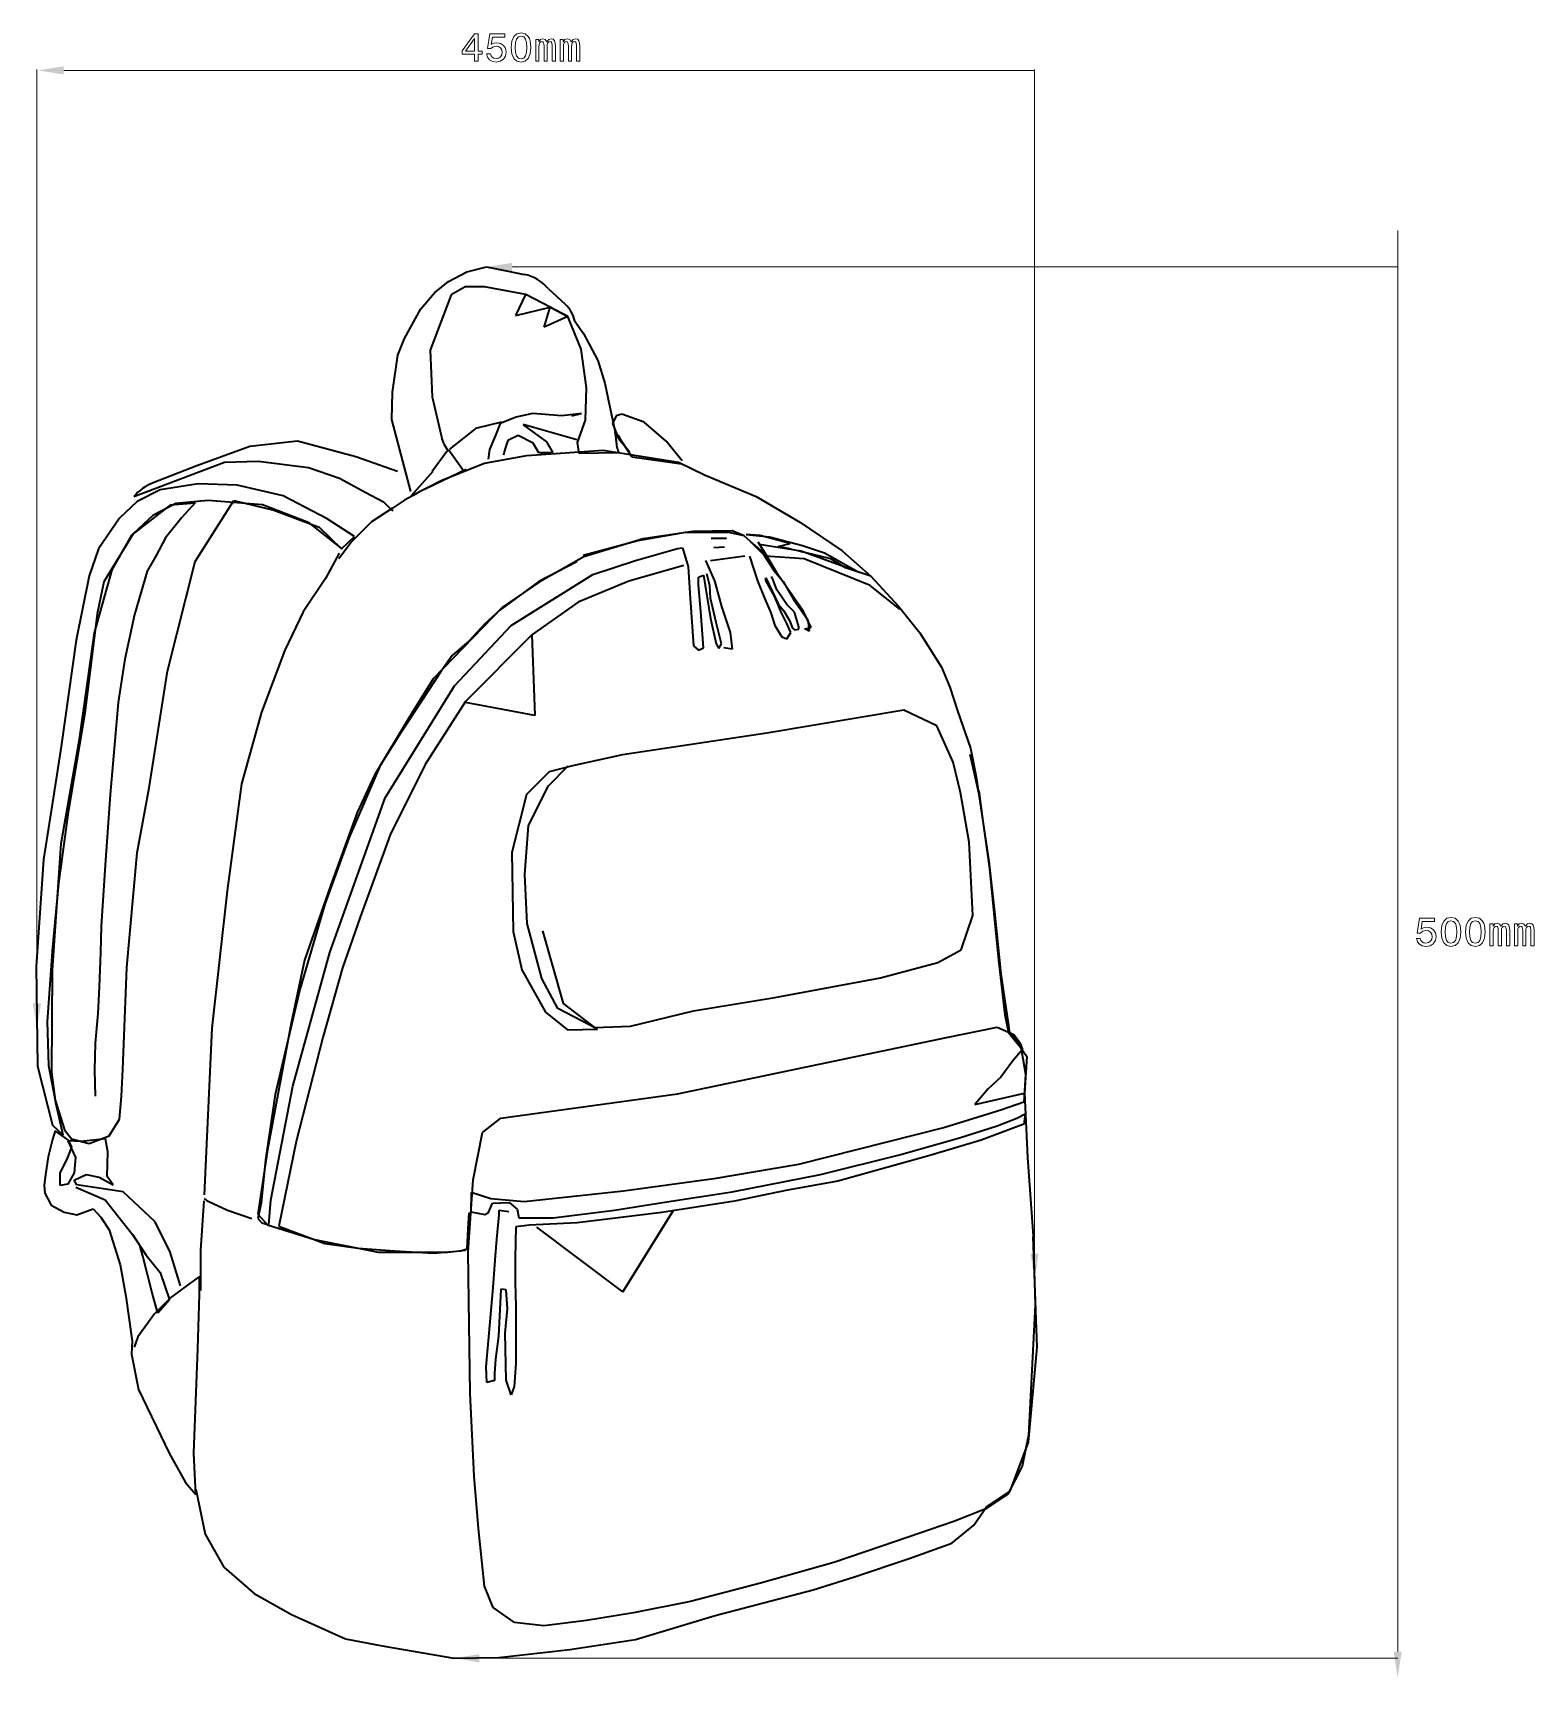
# Model space of a CAD drawing. Header units: millimetres. Extents: x 100 to 287, y 50 to 255.
import ezdxf

# ---------------------------------------------------------------- set-up
doc = ezdxf.new("R2010")
doc.units = ezdxf.units.MM

msp = doc.modelspace()

# ---------------------------------------------------------------- linework, layer by layer
at = {"color": 7, "lineweight": 13}
for p, q in [((100.776253, 133.829575), (100.776253, 250)), ((104.099937, 249.89978), (224.837234, 249.89978)), ((224.844269, 102.702286), (224.844269, 250)), ((270, 53.175022), (270, 230)), ((159.869308, 225.447006), (270, 225.447006)), ((155.787704, 52.348656), (270, 52.348656))]:
    msp.add_line(p, q, dxfattribs=at)
at = {"color": 7, "lineweight": 35}
for p, q in [((154.220596, 224.845291), (156.69429, 225.447006)), ((156.69429, 225.447006), (159.36853, 224.912155)), ((150.209229, 222.2379), (151.947495, 223.641876)), ((151.947495, 223.641876), (154.220596, 224.845291)), ((159.36853, 224.912155), (161.374222, 224.511017)), ((148.537827, 220.232224), (150.209229, 222.2379)), ((152.281769, 221.970474), (149.674377, 215.08429)), ((154.020035, 222.973328), (152.281769, 221.970474)), ((156.426865, 222.973328), (154.020035, 222.973328)), ((161.574783, 222.037338), (156.426865, 222.973328)), ((160.351318, 219.396515), (161.574783, 222.037338)), ((164.583313, 220.432785), (161.574783, 222.037338)), ((164.382751, 222.705902), (166.455292, 220.833923)), ((146.465286, 216.55513), (148.537827, 220.232224)), ((160.351318, 219.396515), (164.583313, 220.432785)), ((163.869797, 217.97142), (164.583313, 220.432785)), ((166.789566, 219.296234), (163.869797, 217.97142)), ((166.789566, 219.296234), (164.583313, 220.432785)), ((164.583313, 220.432785), (166.789566, 219.296234)), ((168.460983, 215.218002), (166.789566, 219.296234)), ((167.658707, 218.694519), (168.728409, 217.15683)), ((168.728409, 217.15683), (170.533524, 213.814026)), ((145.66301, 214.482574), (146.465286, 216.55513)), ((149.674377, 215.08429), (149.941803, 209.267792)), ((169.129547, 210.404358), (168.460983, 215.218002)), ((144.994446, 209.869507), (145.66301, 214.482574)), ((170.533524, 213.814026), (171.402649, 211.006058)), ((171.402649, 211.006058), (171.870636, 208.799805)), ((144.927582, 206.459839), (144.994446, 209.869507)), ((149.941803, 209.267792), (151.078354, 204.320435)), ((168.995819, 206.392975), (169.129547, 210.404358)), ((171.870636, 208.799805), (172.338638, 206.459839)), ((160.375473, 206.7612), (158.363464, 205.973892)), ((162.387466, 207.198593), (160.375473, 206.7612)), ((166.061569, 206.936157), (162.387466, 207.198593)), ((168.510971, 207.198593), (166.061569, 206.936157)), ((167.28627, 206.936157), (168.510971, 207.198593)), ((172.797424, 206.936157), (172.360031, 205.973892)), ((173.497253, 207.111115), (172.797424, 206.936157)), ((176.29657, 206.148849), (173.497253, 207.111115)), ((147.267563, 197.501099), (144.927582, 206.459839)), ((155.449036, 205.415359), (152.065903, 202.774872)), ((155.531555, 205.415359), (158.58461, 206.15799)), ((158.363464, 205.973892), (157.751114, 204.399277)), ((167.908829, 203.930084), (161.225098, 205.827942)), ((161.250259, 205.798935), (164.137039, 203.699448)), ((167.992981, 203.585022), (168.995819, 206.392975)), ((172.360031, 205.973892), (173.147339, 203.961884)), ((173.584732, 203.611969), (173.05986, 204.574234)), ((179.008408, 203.786926), (176.29657, 206.148849)), ((127.270988, 203.104187), (120.660805, 200.706375)), ((133.168304, 203.752243), (127.270988, 203.104187)), ((140.426559, 201.808075), (133.168304, 203.752243)), ((149.920517, 200.051865), (151.73584, 202.527328)), ((151.964615, 202.720688), (153.831177, 200.107483)), ((157.051285, 202.737183), (156.876328, 201.512482)), ((157.751114, 204.399277), (157.051285, 202.737183)), ((158.9758, 202.737183), (158.800858, 202.037354)), ((159.325729, 203.874405), (158.9758, 202.737183)), ((160.637909, 204.486755), (159.325729, 203.874405)), ((162.474945, 203.52449), (160.637909, 204.486755)), ((161.708496, 201.980469), (171.202087, 202.649033)), ((163.174774, 202.299789), (162.474945, 203.52449)), ((164.137039, 203.699448), (164.924347, 202.299789)), ((168.193558, 202.247894), (167.992981, 203.585022)), ((171.202087, 202.649033), (180.561951, 201.178192)), ((173.147339, 203.961884), (174.459518, 202.474747)), ((174.809433, 201.774918), (173.584732, 203.611969)), ((181.020416, 201.337524), (179.008408, 203.786926)), ((112.819305, 196.882843), (124.095505, 201.160019)), ((120.660805, 200.706375), (115.217125, 198.567795)), ((124.095505, 201.160019), (128.307877, 201.289627)), ((128.307877, 201.289627), (134.529236, 200.511963)), ((134.529236, 200.511963), (138.417572, 199.151047)), ((145.611008, 199.993515), (140.426559, 201.808075)), ((151.145218, 198.90509), (156.426865, 201.044479)), ((156.426865, 201.044479), (161.708496, 201.980469)), ((164.924347, 202.299789), (163.174774, 202.299789)), ((173.140915, 202.314758), (168.193558, 202.247894)), ((180.932938, 200.900131), (174.809433, 201.774918)), ((180.561951, 201.178192), (183.807129, 199.564911)), ((120.843552, 198.448715), (116.107368, 197.713791)), ((125.6614, 198.2854), (120.843552, 198.448715)), ((138.417572, 199.151047), (141.657867, 197.401291)), ((150, 200), (147.334412, 196.966248)), ((147.334412, 196.966248), (151.145218, 198.90509)), ((154.148529, 200.247681), (149.143723, 197.845383)), ((183.807129, 199.564911), (190.238281, 196.894333)), ((116.107368, 197.713791), (113.249329, 196.243942)), ((122.068436, 196.407257), (118.067169, 195.998962)), ((120.435265, 188.813034), (125.253105, 196.407257)), ((128.846069, 195.835648), (122.068436, 196.407257)), ((125.253105, 196.407257), (130.234268, 195.182388)), ((131.377487, 196.978867), (125.6614, 198.2854)), ((136.848587, 194.120819), (131.377487, 196.978867)), ((141.657867, 197.401291), (143.861252, 196.234787)), ((190.238281, 196.894333), (195.633926, 193.678757)), ((113.249329, 196.243942), (111.044556, 194.202484)), ((112.596062, 192.079376), (117.413902, 195.835648)), ((115.209129, 194.529114), (112.759377, 192.242676)), ((118.067169, 195.998962), (115.209129, 194.529114)), ((117.413902, 195.835648), (120.435265, 196.080627)), ((120.435265, 196.080627), (118.802094, 194.284149)), ((134.643814, 193.630875), (128.846069, 195.835648)), ((130.234268, 195.182388), (135.868698, 193.059265)), ((144.989731, 195.443069), (142.387238, 193.74144)), ((143.861252, 196.234787), (144.833344, 195.262695)), ((144.833344, 195.262695), (145.09256, 195.133087)), ((111.044556, 194.202484), (108.431488, 190.364548)), ((118.802094, 194.284149), (116.760635, 191.752747)), ((138.72673, 190.364532), (134.643814, 193.630875)), ((135.868698, 193.059265), (138.645081, 190.364548)), ((140.278244, 191.916046), (136.848587, 194.120819)), ((142.387238, 193.74144), (139.934891, 191.289093)), ((181.376953, 192.391724), (175.519562, 191.362717)), ((182.326797, 192.550018), (176.152786, 191.600174)), ((186.838562, 192.391724), (181.376953, 192.391724)), ((187.234344, 192.629181), (182.326797, 192.550018)), ((188.738266, 191.995941), (186.838562, 192.391724)), ((188.738266, 191.995941), (187.234344, 192.629181)), ((195.633926, 193.678757), (200.920563, 190.136169)), ((108.431488, 190.364548), (107.288269, 187.016556)), ((112.759377, 192.242676), (109.084747, 186.281631)), ((110.146309, 187.75148), (112.596062, 192.079376)), ((116.760635, 191.752747), (115.617416, 189.547958)), ((139.934891, 191.289093), (138.333344, 189.137024)), ((138.645081, 190.364548), (140.278244, 191.916046)), ((175.519562, 191.362717), (168.712326, 189.542175)), ((176.152786, 191.600174), (168.791473, 189.383865)), ((175.202942, 188.908951), (180.427109, 190.412872)), ((180.427109, 190.412872), (181.060333, 190.49202)), ((181.060333, 190.49202), (181.77272, 188.117401)), ((186.547623, 191.668472), (184.604858, 191.668472)), ((186.274429, 190.575668), (184.938782, 190.514954)), ((189.5298, 191.283569), (188.738266, 191.995941)), ((189.5298, 191.283569), (188.738266, 191.995941)), ((190.659607, 192.021469), (188.957977, 192.171616)), ((188.957977, 192.171616), (191.860764, 191.871323)), ((190.717102, 190.096252), (189.5298, 191.283569)), ((191.350342, 189.700485), (189.5298, 191.283569)), ((191.112885, 190.175415), (190.479645, 191.204407)), ((190.479645, 191.204407), (191.350342, 189.700485)), ((195.81456, 190.069595), (190.609558, 190.92041)), ((194.463257, 191.020508), (190.659607, 192.021469)), ((191.860764, 191.871323), (195.964706, 190.770264)), ((192.961823, 190.670166), (194.463257, 191.020508)), ((195.964706, 190.770264), (198.717346, 189.8694)), ((115.617416, 189.547958), (114.474205, 187.588165)), ((117.005615, 175.176102), (120.435265, 188.813034)), ((138.352341, 189.840073), (136.667389, 186.664597)), ((167.920792, 188.750641), (163.171555, 186.296875)), ((168.791473, 189.383865), (163.250702, 186.217712)), ((169.899628, 187.167557), (175.202942, 188.908951)), ((181.232712, 188.317978), (174.367386, 186.349609)), ((183.909882, 188.908951), (185.018036, 186.376022)), ((188.793945, 189.482864), (184.544159, 188.875748)), ((189.37149, 189.463028), (190.400497, 186.376022)), ((191.350342, 189.463028), (190.717102, 190.096252)), ((191.666962, 189.304718), (191.112885, 190.175415)), ((191.192032, 189.621338), (192.458496, 187.642487)), ((196.178726, 189.146408), (191.350342, 189.463028)), ((192.933411, 187.167557), (191.666962, 189.304718)), ((202.97142, 187.467102), (195.81456, 190.069595)), ((204.410736, 185.821945), (196.178726, 189.146408)), ((199.518112, 189.118683), (196.264984, 189.919449)), ((198.717346, 189.8694), (202.97142, 187.467102)), ((201.319839, 188.017624), (199.518112, 189.118683)), ((200.920563, 190.136169), (204.46315, 186.975082)), ((107.288269, 187.016556), (105.655106, 179.014038)), ((107.941536, 179.912277), (110.146309, 187.75148)), ((109.084747, 186.281631), (108.268173, 182.280365)), ((114.474205, 187.588165), (112.922699, 182.198715)), ((136.667389, 186.664597), (133.880737, 182.517029)), ((163.171555, 186.296875), (158.34317, 182.73494)), ((163.250702, 186.217712), (158.659775, 183.130707)), ((159.767929, 180.835251), (169.899628, 187.167557)), ((174.367386, 186.349609), (168.078171, 183.757111)), ((181.77272, 188.117401), (182.010178, 184.238861)), ((183.039185, 186.850952), (183.672409, 187.088409)), ((183.039185, 185.901093), (183.039185, 186.850952)), ((183.672409, 187.088409), (184.543106, 181.705948)), ((184.463959, 185.821945), (184.068176, 187.246719)), ((185.018036, 186.376022), (185.888718, 183.209869)), ((190.400497, 186.376022), (191.271194, 184.238861)), ((191.429504, 186.45517), (191.429504, 186.77179)), ((191.429504, 186.77179), (193.012573, 183.447327)), ((192.537659, 184.397171), (191.429504, 186.45517)), ((192.300186, 186.61348), (192.141876, 186.930099)), ((192.775116, 185.267868), (192.300186, 186.61348)), ((192.458496, 187.642487), (193.56665, 186.296875)), ((196.099579, 182.57663), (192.933411, 187.167557)), ((193.56665, 186.296875), (194.833115, 184.159714)), ((204.46315, 186.975082), (201.319839, 188.017624)), ((204.46315, 186.975082), (207.914032, 183.223495)), ((182.010178, 184.238861), (182.405945, 178.302322)), ((183.355804, 182.57663), (183.039185, 185.901093)), ((184.543106, 184.238861), (184.463959, 185.821945)), ((185.255493, 181.231018), (184.543106, 184.238861)), ((191.271194, 184.238861), (192.062729, 182.41832)), ((193.329193, 182.497482), (192.537659, 184.397171)), ((194.04158, 183.447327), (192.775116, 185.267868)), ((194.833115, 184.159714), (196.653656, 181.547638)), ((208.069794, 182.865326), (204.427109, 185.779465)), ((108.268173, 182.280365), (106.71666, 169.949966)), ((112.922699, 182.198715), (111.697815, 176.64595)), ((133.880737, 182.517029), (131.612534, 177.786209)), ((158.659775, 183.130707), (150.031998, 174.186325)), ((158.34317, 182.73494), (156.522629, 181.072708)), ((168.078171, 183.757111), (162.317062, 179.676315)), ((183.672409, 178.064865), (183.355804, 182.57663)), ((185.888718, 183.209869), (186.996872, 179.964554)), ((192.062729, 182.41832), (192.537659, 180.835251)), ((193.012573, 183.447327), (193.645813, 182.655792)), ((194.04158, 181.072708), (193.329193, 182.497482)), ((193.645813, 182.655792), (194.358185, 181.468475)), ((194.991425, 182.497482), (194.04158, 183.447327)), ((195.545502, 180.676941), (194.991425, 182.497482)), ((197.049423, 180.597778), (196.099579, 182.57663)), ((207.914032, 183.223495), (210.560745, 179.931244)), ((152.723236, 173.315628), (159.767929, 180.835251)), ((156.522629, 181.072708), (154.543777, 178.935547)), ((184.543106, 181.705948), (185.255493, 178.53978)), ((185.888718, 178.53978), (185.255493, 181.231018)), ((192.537659, 180.835251), (193.40834, 179.410477)), ((194.516495, 179.964554), (194.04158, 181.072708)), ((194.358185, 181.468475), (194.753967, 180.518631)), ((194.753967, 180.518631), (194.991425, 180.281174)), ((194.991425, 180.281174), (195.545502, 180.360321)), ((195.545502, 180.360321), (195.545502, 180.676941)), ((196.257889, 180.439484), (197.049423, 180.597778)), ((196.811966, 180.122864), (196.257889, 180.439484)), ((196.653656, 181.547638), (196.811966, 180.122864)), ((105.655106, 179.014038), (103.776962, 165.785385)), ((106.063393, 166.68364), (107.941536, 179.912277)), ((154.543777, 178.935547), (152.406616, 177.115021)), ((162.317062, 179.676315), (154.059464, 171.370728)), ((162.317062, 179.676315), (162.6754, 169.654297)), ((182.405945, 178.302322), (183.039185, 177.748245)), ((183.039185, 177.748245), (183.672409, 178.064865)), ((185.255493, 178.53978), (185.572113, 177.985703)), ((185.572113, 177.985703), (185.888718, 178.53978)), ((187.234344, 177.906555), (186.205338, 178.064865)), ((186.996872, 179.964554), (187.234344, 177.906555)), ((193.40834, 179.410477), (194.04158, 179.173019)), ((194.04158, 179.173019), (194.516495, 179.964554)), ((210.560745, 179.931244), (213.272018, 175.638428)), ((111.697815, 176.64595), (110.881241, 171.2565)), ((131.612534, 177.786209), (128.696274, 170.074326)), ((152.406616, 177.115021), (151.061005, 175.136169)), ((114.719177, 160.640915), (117.005615, 175.176102)), ((151.061005, 175.136169), (145.995148, 167.458237)), ((150.031998, 174.186325), (147.182465, 169.595398)), ((213.272018, 175.638428), (214.304871, 173.185379)), ((144.095459, 159.384552), (152.723236, 173.315628)), ((214.304871, 173.185379), (215.240906, 170.215927)), ((106.71666, 169.949966), (104.675201, 157.619553)), ((110.881241, 171.2565), (109.901337, 159.824341)), ((128.696274, 170.074326), (126.233658, 161.131149)), ((154.059464, 171.370728), (149.066498, 163.545227)), ((162.6754, 169.654297), (154.075073, 171.241684)), ((208.602951, 170.289261), (191.549789, 167.462265)), ((212.70665, 168.374207), (208.602951, 170.289261)), ((215.240906, 170.215927), (216.854752, 165.568039)), ((147.182465, 169.595398), (142.749847, 162.234085)), ((214.712906, 163.814529), (212.70665, 168.374207)), ((103.776962, 165.785385), (102.797058, 159.334381)), ((103.776962, 153.699966), (106.063393, 166.68364)), ((145.995148, 167.458237), (143.462234, 163.421387)), ((191.549789, 167.462265), (173.584686, 164.726456)), ((173.584686, 164.726456), (167.38353, 163.358566)), ((215.624847, 160.075592), (214.712906, 163.814529)), ((216.781876, 164.83667), (218.037964, 159.295105)), ((216.854752, 165.568039), (217.56485, 162.017593)), ((143.462234, 163.421387), (139.583679, 154.397858)), ((142.749847, 162.234085), (140.612686, 157.564011)), ((149.066498, 163.545227), (144.697662, 154.807541)), ((164.465347, 162.629013), (161.638351, 159.802017)), ((164.374146, 160.896332), (166.836365, 163.358566)), ((167.38353, 163.358566), (164.465347, 162.629013)), ((217.56485, 162.017593), (219.146423, 151.527603)), ((109.901337, 159.824341), (109.24807, 151.005234)), ((113.249329, 152.556747), (114.719177, 160.640915)), ((126.233658, 161.131149), (124.419098, 147.845978)), ((161.638351, 159.802017), (159.814484, 152.597733)), ((161.911926, 155.971893), (164.374146, 160.896332)), ((216.719162, 153.874451), (215.624847, 160.075592)), ((217.890198, 160.255615), (218.40741, 156.48735)), ((102.797058, 159.334381), (101.572189, 151.740158)), ((104.675201, 157.619553), (103.450325, 148.718811)), ((137.209076, 140.150162), (144.095459, 159.384552)), ((140.612686, 157.564011), (137.288223, 148.461319)), ((161.455963, 149.861938), (161.911926, 155.971893)), ((218.40741, 156.48735), (219.220169, 150.576355)), ((102.715401, 137.939911), (103.776962, 153.699966)), ((139.583679, 154.397858), (136.575836, 146.165848)), ((144.697662, 154.807541), (140.952942, 144.533569)), ((217.17514, 144.755096), (216.719162, 153.874451)), ((101.572189, 151.740158), (100.673943, 138.429855)), ((111.942795, 138.266541), (113.249329, 152.556747)), ((159.814484, 152.597733), (159.996857, 142.748856)), ((219.146423, 151.527603), (219.856506, 145.201324)), ((109.24807, 151.005234), (108.758118, 143.411011)), ((161.729538, 143.751984), (161.455963, 149.861938)), ((219.220169, 150.576355), (219.959045, 143.335373)), ((103.450325, 148.718811), (102.715401, 140.797943)), ((124.419098, 147.845978), (122.539734, 130.737259)), ((137.288223, 148.461319), (134.042908, 139.200317)), ((136.575836, 146.165848), (133.488831, 135.559235)), ((108.758118, 143.411011), (108.67646, 140.144684)), ((140.952942, 144.533569), (138.777969, 138.250092)), ((163.553406, 136.912476), (161.729538, 143.751984)), ((215.716034, 140.469009), (217.17514, 144.755096)), ((219.856506, 145.201324), (220.663437, 137.487152)), ((219.959045, 143.335373), (220.402374, 138.828232)), ((159.996857, 142.748856), (161.091187, 138.00679)), ((163.644608, 142.840042), (166.198013, 133.81189)), ((102.715401, 140.797943), (102.062134, 131.570557)), ((108.67646, 140.144684), (108.513145, 135.898438)), ((134.042908, 139.200317), (132.380676, 131.364075)), ((132.618134, 123.52784), (137.209076, 140.150162)), ((212.797852, 138.918732), (215.716034, 140.469009)), ((100.673943, 138.429855), (100.837265, 126.017792)), ((102.633743, 125.282867), (102.715401, 137.939911)), ((111.452843, 125.609497), (111.942795, 138.266541)), ((138.777969, 138.250092), (136.325623, 129.591797)), ((161.091187, 138.00679), (164.009369, 132.717575)), ((205.684769, 137.003662), (212.797852, 138.918732)), ((220.402374, 138.828232), (221.141251, 132.400009)), ((220.663437, 137.487152), (221.599472, 131.064056)), ((108.513145, 135.898438), (108.349823, 132.550446)), ((133.488831, 135.559235), (130.401825, 122.49884)), ((165.559662, 133.173538), (163.553406, 136.912476)), ((192.552917, 134.541443), (205.684769, 137.003662)), ((170.4841, 130.620132), (165.559662, 133.173538)), ((166.198013, 133.81189), (170.119339, 130.802505)), ((182.43045, 132.899963), (192.552917, 134.541443)), ((102.062134, 131.570557), (102.225449, 126.099449)), ((108.349823, 132.550446), (108.023193, 128.875824)), ((132.380676, 131.364075), (129.451996, 115.612457)), ((164.009369, 132.717575), (166.745178, 130.528931)), ((170.119339, 130.802505), (174.587814, 130.984894)), ((174.587814, 130.984894), (182.43045, 132.899963)), ((221.141251, 132.400009), (221.584564, 130.18338)), ((221.599472, 131.064056), (221.696304, 130.321686)), ((122.539734, 130.737259), (121.56765, 109.999435)), ((136.325623, 129.591797), (133.022461, 116.629364)), ((166.745178, 130.528931), (170.4841, 130.620132)), ((180.429214, 122.572968), (213.900269, 129.59227)), ((213.900269, 129.59227), (220.18071, 130.848358)), ((220.18071, 130.848358), (222.249557, 129.961716)), ((221.584564, 130.18338), (223.062317, 128.41008)), ((221.696304, 130.321686), (223.085129, 128.72644)), ((222.249557, 129.961716), (223.062317, 128.927292)), ((223.062317, 128.927292), (223.72731, 125.011246)), ((108.023193, 128.875824), (107.941536, 125.527832)), ((223.346542, 128.072891), (222.126602, 126.678673)), ((223.062317, 128.41008), (223.875092, 127.227875)), ((223.085129, 128.72644), (223.346542, 128.072891)), ((223.875092, 127.227875), (223.579529, 122.646851)), ((100.837265, 126.017792), (102.715401, 118.668541)), ((102.225449, 126.099449), (103.042038, 121.771561)), ((103.123695, 121.444923), (102.633743, 125.282867)), ((107.941536, 125.527832), (108.023193, 122.261497)), ((111.289528, 122.261505), (111.452843, 125.609497)), ((222.126602, 126.678673), (220.645248, 124.63092)), ((223.72731, 125.011246), (223.505646, 121.538536)), ((129.847763, 109.359299), (132.618134, 123.52784)), ((219.076752, 123.19313), (217.421112, 121.232506)), ((220.645248, 124.63092), (219.076752, 123.19313)), ((103.042038, 121.771561), (104.185257, 118.096931)), ((104.021935, 117.443665), (103.123695, 121.444923)), ((111.044556, 119.403465), (111.289528, 122.261505)), ((130.401825, 122.49884), (129.214523, 114.345993)), ((158.484619, 119.543579), (180.429214, 122.572968)), ((217.421112, 121.232506), (223.579529, 122.646851)), ((223.505646, 121.538536), (220.771805, 120.577995)), ((223.579529, 122.646851), (223.948975, 114.667)), ((102.715401, 118.668541), (104.021935, 117.443665)), ((109.738022, 117.362007), (111.044556, 119.403465)), ((156.194107, 117.770279), (158.484619, 119.543579)), ((220.771805, 120.577995), (213.678604, 118.361374)), ((223.505646, 118.804703), (218.185745, 116.809738)), ((220.18071, 118.583038), (222.618988, 119.543579)), ((222.618988, 119.543579), (223.653427, 120.060791)), ((223.653427, 120.060791), (223.505646, 118.804703)), ((102.720589, 116.874374), (102.166512, 114.737221)), ((103.037201, 117.982529), (102.720589, 116.874374)), ((104.699432, 116.795227), (103.037201, 117.982529)), ((104.185257, 118.096931), (105.083496, 116.953712)), ((106.282516, 116.636917), (104.620285, 116.716072)), ((104.620285, 116.716072), (105.570129, 114.658066)), ((105.095207, 115.92453), (104.699432, 116.795227)), ((105.083496, 116.953712), (107.288269, 116.382103)), ((109.290359, 116.953529), (106.282516, 116.636917)), ((107.288269, 116.382103), (109.738022, 117.362007)), ((109.606979, 115.370453), (109.290359, 116.953529)), ((133.022461, 116.629364), (130.870392, 106.119286)), ((155.011902, 111.859276), (156.194107, 117.770279)), ((213.678604, 118.361374), (195.502274, 113.780342)), ((208.063156, 114.962547), (215.525787, 117.105286)), ((218.185745, 116.809738), (211.831421, 114.888664)), ((215.525787, 117.105286), (220.18071, 118.583038)), ((102.166512, 114.737221), (101.849899, 112.520912)), ((103.670433, 112.679222), (104.620285, 114.658066)), ((104.620285, 114.658066), (105.095207, 115.92453)), ((105.570129, 114.658066), (105.411819, 112.758377)), ((109.527824, 112.283447), (109.606979, 115.370453)), ((129.451996, 115.612457), (128.264679, 107.617912)), ((198.236115, 112.524261), (208.063156, 114.962547)), ((211.831421, 114.888664), (200.378845, 111.711502)), ((223.948975, 114.667), (224.687851, 104.913849)), ((101.849899, 112.520912), (101.691589, 111.175293)), ((103.670433, 111.175293), (103.670433, 112.679222)), ((105.411819, 112.758377), (104.620285, 111.333603)), ((105.411819, 111.808525), (106.915749, 112.520912)), ((106.915749, 112.520912), (108.498825, 112.2043)), ((129.214523, 114.345993), (128.660446, 108.963524)), ((195.502274, 113.780342), (184.936356, 112.007042)), ((187.226868, 110.381523), (198.236115, 112.524261)), ((101.691589, 111.175293), (101.770744, 110.225449)), ((104.620285, 111.333603), (103.670433, 111.175293)), ((105.728439, 111.254448), (105.411819, 111.808525)), ((105.62719, 110.941696), (109.275314, 109.387871)), ((111.506676, 110.383759), (105.728439, 111.254448)), ((108.498825, 112.2043), (110.240211, 111.254448)), ((110.240211, 111.254448), (109.527824, 112.283447)), ((154.420807, 102.918892), (155.011902, 111.859276)), ((184.936356, 112.007042), (173.705444, 110.455406)), ((194.098404, 110.603188), (187.522415, 109.199326)), ((200.378845, 111.711502), (194.098404, 110.603188)), ((101.770744, 110.225449), (102.562279, 108.721527)), ((102.562279, 108.721527), (104.145355, 107.85083)), ((109.275314, 109.387871), (112.653198, 105.064171)), ((115.464371, 106.663521), (111.506676, 110.383759)), ((121.534439, 109.252007), (121.129089, 103.104256)), ((122.051155, 109.157982), (121.600723, 109.558372)), ((124.453453, 108.056931), (122.051155, 109.157982)), ((128.660446, 108.963524), (128.264679, 107.063835)), ((129.610291, 106.272293), (129.847763, 109.359299)), ((154.790237, 110.307632), (154.716354, 107.869347)), ((157.228531, 109.494865), (154.790237, 110.307632)), ((156.932983, 107.795456), (157.450195, 108.977661)), ((161.366226, 109.125427), (157.228531, 109.494865)), ((157.450195, 108.977661), (159.519043, 109.051544)), ((159.519043, 109.051544), (160.479584, 108.238785)), ((173.705444, 110.455406), (161.366226, 109.125427)), ((172.597137, 108.091011), (179.099243, 109.125435)), ((187.522415, 109.199326), (178.508133, 107.795456)), ((179.099243, 109.125435), (187.226868, 110.381523)), ((104.145355, 107.85083), (105.728439, 107.534218)), ((105.728439, 107.534218), (107.786438, 108.246605)), ((107.786438, 108.246605), (108.736282, 107.217598)), ((108.736282, 107.217598), (109.765289, 105.634521)), ((117.364059, 102.864136), (115.464371, 106.663521)), ((127.506386, 107.00592), (124.453453, 108.056931)), ((128.264679, 107.617912), (129.451996, 106.272293)), ((128.264679, 107.063835), (128.739594, 106.509758)), ((128.739594, 106.509758), (129.610291, 106.272293)), ((154.39296, 105.718903), (154.543091, 107.770866)), ((154.716354, 107.869347), (156.489655, 107.573799)), ((156.489655, 107.573799), (156.932983, 107.795456)), ((157.967407, 104.470528), (158.262955, 107.499916)), ((158.262955, 107.499916), (158.262955, 108.091019)), ((158.262955, 108.091019), (159.44516, 107.943237)), ((160.479584, 108.238785), (160.701248, 107.13047)), ((160.701248, 107.13047), (164.986725, 107.13047)), ((167.94223, 106.539375), (162.031219, 106.24382)), ((164.986725, 107.13047), (172.597137, 108.091011)), ((178.508133, 107.795456), (167.94223, 106.539375)), ((173.620239, 97.924706), (179.925705, 108.092262)), ((179.925705, 108.092262), (173.620239, 97.924706)), ((109.765289, 105.634521), (111.110901, 101.281059)), ((112.653198, 105.064171), (114.34214, 102.496979)), ((129.451996, 106.272293), (135.309372, 104.451752)), ((130.870392, 106.119286), (136.575867, 103.967216)), ((135.309372, 104.451752), (143.224762, 102.868675)), ((154.292862, 103.266548), (154.39296, 105.718903)), ((157.819626, 102.401672), (157.967407, 104.470528)), ((160.331802, 106.022156), (160.257919, 102.106117)), ((162.031219, 106.24382), (160.331802, 106.022156)), ((173.620239, 97.924706), (162.938141, 105.999588)), ((225.153976, 91.032104), (224.652634, 104.783417)), ((224.687851, 104.913849), (224.909515, 96.269005)), ((113.936798, 102.361862), (113.599007, 103.577904)), ((115.152832, 97.63282), (113.936798, 102.361862)), ((114.34214, 102.496979), (116.098648, 100.335129)), ((118.630524, 98.668976), (117.364059, 102.864136)), ((121.129089, 103.104256), (121.129089, 98.10498)), ((136.575867, 103.967216), (140.729843, 103.366646)), ((140.729843, 103.366646), (145.234161, 103.016304)), ((143.224762, 102.868675), (151.852539, 102.868675)), ((145.234161, 103.016304), (150.088821, 102.766068)), ((150.088821, 102.766068), (153.442047, 103.016304)), ((151.852539, 102.868675), (154.068848, 103.10614)), ((153.442047, 103.016304), (154.292862, 103.266548)), ((154.49469, 96.786224), (154.420807, 102.918892)), ((157.524078, 98.485634), (157.819626, 102.401672)), ((111.110901, 101.281059), (111.823288, 97.402519)), ((116.098648, 100.335129), (117.247124, 96.957245)), ((160.257919, 102.106117), (160.257919, 99.076729)), ((119.659523, 98.906441), (117.443214, 97.244209)), ((121.005142, 99.856293), (119.659523, 98.906441)), ((121.005142, 97.639984), (121.005142, 99.856293)), ((157.006866, 92.796295), (157.524078, 98.485634)), ((158.484619, 98.263969), (158.189056, 92.426857)), ((159.149597, 98.190086), (158.484619, 98.263969)), ((160.257919, 99.076729), (160.331802, 96.121231)), ((111.823288, 97.402519), (112.61483, 91.782593)), ((115.828415, 95.268295), (115.152832, 97.63282)), ((117.443214, 97.244209), (115.385216, 95.186211)), ((117.247124, 96.957245), (115.828415, 95.268295)), ((120.767677, 90.832748), (121.005142, 97.639984)), ((154.642456, 85.333664), (154.49469, 96.786224)), ((159.297379, 95.825684), (159.149597, 98.190086)), ((224.909515, 96.269005), (224.096741, 80.087646)), ((115.385216, 95.186211), (113.327209, 92.33667)), ((159.001831, 92.796295), (159.297379, 95.825684)), ((160.331802, 96.121231), (160.331802, 89.02803)), ((113.327209, 92.33667), (112.852287, 91.070206)), ((156.637421, 88.584709), (157.006866, 92.796295)), ((158.189056, 92.426857), (157.819626, 89.545242)), ((159.149597, 86.959183), (159.001831, 92.796295)), ((112.61483, 91.782593), (112.535675, 90.199516)), ((112.535675, 90.199516), (113.406364, 85.766899)), ((120.292755, 77.851509), (120.767677, 90.832748)), ((224.079651, 79.214577), (225.153976, 91.032104)), ((156.711319, 86.663628), (156.637421, 88.584709)), ((157.819626, 89.545242), (157.671844, 87.771942)), ((160.331802, 89.02803), (160.110138, 86.146416)), ((157.671844, 86.885292), (156.711319, 86.663628)), ((157.671844, 87.771942), (157.671844, 86.885292)), ((159.740707, 85.111992), (159.149597, 86.959183)), ((160.110138, 86.146416), (159.740707, 85.111992)), ((113.406364, 85.766899), (117.205757, 77.851509)), ((155.159683, 74.98941), (154.642456, 85.333664)), ((224.096741, 80.087646), (223.283981, 76.245499)), ((117.205757, 77.851509), (119.263756, 74.210426)), ((120.53022, 72.706505), (120.292755, 77.851509)), ((221.787766, 73.126755), (224.079651, 79.214577)), ((223.283981, 76.245499), (221.510681, 72.772781)), ((119.263756, 74.210426), (120.53022, 72.706505)), ((155.676895, 68.487305), (155.159683, 74.98941)), ((120.517166, 73.390137), (121.680748, 67.766144)), ((221.510681, 72.772781), (218.77684, 70.925591)), ((218.851288, 71.192978), (221.787766, 73.126755)), ((218.77684, 70.925591), (214.786911, 69.373955)), ((217.27562, 68.901093), (218.851288, 71.192978)), ((121.680748, 67.766144), (124.007919, 63.6936)), ((156.415771, 61.320217), (155.676895, 68.487305)), ((214.786911, 69.373955), (207.545944, 66.861778)), ((214.554016, 66.680832), (217.27562, 68.901093)), ((207.545944, 66.861778), (199.861633, 64.275719)), ((209.254028, 64.747055), (214.554016, 66.680832)), ((124.007919, 63.6936), (127.789566, 60.396778)), ((199.861633, 64.275719), (190.773468, 61.689655)), ((202.593231, 62.526787), (209.254028, 64.747055)), ((190.773468, 61.689655), (182.054749, 59.399139)), ((197.295212, 60.853783), (202.593231, 62.526787)), ((127.789566, 60.396778), (132.443893, 57.778713)), ((157.524078, 58.660267), (156.415771, 61.320217)), ((182.054749, 59.399139), (174.961533, 57.995277)), ((185.140152, 57.682899), (197.295212, 60.853783)), ((132.443893, 57.778713), (139.134506, 54.772789)), ((160.184021, 56.813076), (157.524078, 58.660267)), ((174.961533, 57.995277), (169.12442, 57.03474)), ((175.205612, 54.675823), (185.140152, 57.682899)), ((163.80452, 56.369751), (160.184021, 56.813076)), ((169.12442, 57.03474), (163.80452, 56.369751)), ((139.134506, 54.772789), (143.691879, 53.900101)), ((143.691879, 53.900101), (152.612686, 52.348656)), ((158.236679, 52.445618), (167.060516, 53.415276)), ((167.060516, 53.415276), (175.205612, 54.675823)), ((152.612686, 52.348656), (158.236679, 52.445618))]:
    msp.add_line(p, q, dxfattribs=at)
at = {"color": 7, "lineweight": 13}
for points in [[(155.192276, 251.042282), (155.646164, 251.042282), (155.646164, 251.909714), (156.145447, 251.909714), (156.145447, 252.313171), (155.646164, 252.313171), (155.646164, 254.466629), (155.187225, 254.466629), (153.654083, 252.353516), (153.654083, 251.909714), (155.192276, 251.909714)], [(154.077713, 252.313171), (155.192276, 253.881622), (155.192276, 252.313171)], [(156.700195, 251.955109), (156.811142, 251.541565), (157.058258, 251.218796), (157.421371, 251.017059), (157.885361, 250.941422), (158.394714, 251.032196), (158.793137, 251.279312), (159.045303, 251.672684), (159.141113, 252.177002), (159.055389, 252.646027), (158.813309, 253.014191), (158.435059, 253.251221), (157.945877, 253.336945), (157.567627, 253.276428), (157.275116, 253.110001), (157.416336, 254.053085), (158.949478, 254.053085), (158.949478, 254.466629), (157.07843, 254.466629), (156.801056, 252.610733), (157.204514, 252.610733), (157.497025, 252.847763), (157.870224, 252.933487), (158.192993, 252.878021), (158.440109, 252.716629), (158.596451, 252.469513), (158.651917, 252.151794), (158.596451, 251.834076), (158.435059, 251.586945), (158.187943, 251.430603), (157.870224, 251.375137), (157.602936, 251.410431), (157.396164, 251.526428), (157.244858, 251.707993), (157.16922, 251.955109)], [(159.771515, 252.751938), (159.847168, 251.960144), (160.084198, 251.395309), (160.462448, 251.052368), (160.986938, 250.941422), (161.506393, 251.052368), (161.884628, 251.395309), (162.116623, 251.960144), (162.197311, 252.751938), (162.116623, 253.538681), (162.020798, 253.851364), (161.884628, 254.108566), (161.506393, 254.451508), (160.986938, 254.567505), (160.462448, 254.451508), (160.084198, 254.103516), (159.847168, 253.538681)], [(160.255676, 252.751938), (160.296021, 253.362167), (160.422104, 253.800934), (160.649048, 254.058136), (160.986938, 254.148911), (161.319794, 254.058136), (161.546738, 253.800934), (161.672821, 253.362167), (161.713165, 252.751938), (161.672821, 252.136658), (161.546738, 251.697906), (161.319794, 251.440704), (160.986938, 251.354965), (160.649048, 251.440704), (160.422104, 251.697906), (160.296021, 252.136658)], [(162.802505, 251.042282), (163.210999, 251.042282), (163.210999, 252.852798), (163.236221, 253.125137), (163.311859, 253.321823), (163.427856, 253.43782), (163.579163, 253.4832), (163.700195, 253.442856), (163.780884, 253.341995), (163.821228, 253.170517), (163.836365, 252.943573), (163.836365, 251.042282), (164.21965, 251.042282), (164.21965, 252.852798), (164.244858, 253.120087), (164.320511, 253.316772), (164.441544, 253.43782), (164.59285, 253.4832), (164.713882, 253.442856), (164.794571, 253.341995), (164.845001, 252.943573), (164.845001, 251.042282), (165.25351, 251.042282), (165.25351, 252.913315), (165.228287, 253.301651), (165.147598, 253.599197), (164.986221, 253.780762), (164.723969, 253.846313), (164.416336, 253.745453), (164.179306, 253.452942), (163.992706, 253.740402), (163.680023, 253.846313), (163.392563, 253.745453), (163.195877, 253.463028), (163.195877, 253.750488), (162.802505, 253.750488)], [(165.838531, 251.042282), (166.247025, 251.042282), (166.247025, 252.852798), (166.272247, 253.125137), (166.347885, 253.321823), (166.463882, 253.43782), (166.615173, 253.4832), (166.736221, 253.442856), (166.81691, 253.341995), (166.857254, 253.170517), (166.872391, 252.943573), (166.872391, 251.042282), (167.255676, 251.042282), (167.255676, 252.852798), (167.280884, 253.120087), (167.356537, 253.316772), (167.47757, 253.43782), (167.628876, 253.4832), (167.749908, 253.442856), (167.830597, 253.341995), (167.881027, 252.943573), (167.881027, 251.042282), (168.289536, 251.042282), (168.289536, 252.913315), (168.264313, 253.301651), (168.183624, 253.599197), (168.022247, 253.780762), (167.759995, 253.846313), (167.452362, 253.745453), (167.215332, 253.452942), (167.028732, 253.740402), (166.716049, 253.846313), (166.428589, 253.745453), (166.231903, 253.463028), (166.231903, 253.750488), (165.838531, 253.750488)], [(272.338501, 141.913757), (272.449432, 141.500214), (272.696564, 141.177444), (273.059662, 140.975708), (273.523651, 140.90007), (274.03302, 140.990845), (274.431427, 141.237961), (274.683594, 141.631332), (274.779419, 142.135651), (274.693665, 142.604675), (274.451599, 142.972839), (274.073364, 143.209869), (273.584167, 143.295593), (273.205933, 143.235077), (272.913422, 143.068649), (273.054626, 144.011734), (274.587769, 144.011734), (274.587769, 144.425278), (272.716736, 144.425278), (272.439362, 142.569382), (272.842804, 142.569382), (273.135315, 142.806412), (273.508514, 142.892136), (273.831299, 142.83667), (274.0784, 142.675278), (274.234741, 142.428162), (274.290222, 142.110443), (274.234741, 141.792725), (274.073364, 141.545593), (273.826233, 141.389252), (273.508514, 141.333786), (273.241241, 141.36908), (273.034454, 141.485077), (272.883148, 141.666641), (272.807495, 141.913757)], [(275.409821, 142.710587), (275.485474, 141.918793), (275.722504, 141.353958), (276.100739, 141.011017), (276.625244, 140.90007), (277.144684, 141.011017), (277.522919, 141.353958), (277.754913, 141.918793), (277.835602, 142.710587), (277.754913, 143.49733), (277.659088, 143.810013), (277.522919, 144.067215), (277.144684, 144.410156), (276.625244, 144.526154), (276.100739, 144.410156), (275.722504, 144.062164), (275.485474, 143.49733)], [(275.893951, 142.710587), (275.934296, 143.320816), (276.060394, 143.759583), (276.287323, 144.016785), (276.625244, 144.107559), (276.958099, 144.016785), (277.185028, 143.759583), (277.311096, 143.320816), (277.351471, 142.710587), (277.311096, 142.095306), (277.185028, 141.656555), (276.958099, 141.399353), (276.625244, 141.313614), (276.287323, 141.399353), (276.060394, 141.656555), (275.934296, 142.095306)], [(278.445831, 142.710587), (278.521484, 141.918793), (278.758514, 141.353958), (279.136749, 141.011017), (279.661255, 140.90007), (280.180695, 141.011017), (280.55896, 141.353958), (280.790924, 141.918793), (280.871643, 142.710587), (280.790924, 143.49733), (280.695129, 143.810013), (280.55896, 144.067215), (280.180695, 144.410156), (279.661255, 144.526154), (279.136749, 144.410156), (278.758514, 144.062164), (278.521484, 143.49733)], [(278.929993, 142.710587), (278.970337, 143.320816), (279.096405, 143.759583), (279.323364, 144.016785), (279.661255, 144.107559), (279.99411, 144.016785), (280.221069, 143.759583), (280.347137, 143.320816), (280.387482, 142.710587), (280.347137, 142.095306), (280.221069, 141.656555), (279.99411, 141.399353), (279.661255, 141.313614), (279.323364, 141.399353), (279.096405, 141.656555), (278.970337, 142.095306)], [(281.476807, 141.000931), (281.885315, 141.000931), (281.885315, 142.811447), (281.910522, 143.083786), (281.986176, 143.280472), (282.102173, 143.396469), (282.253479, 143.441849), (282.374512, 143.401505), (282.4552, 143.300644), (282.495544, 143.129166), (282.510681, 142.902222), (282.510681, 141.000931), (282.893951, 141.000931), (282.893951, 142.811447), (282.919189, 143.078735), (282.994843, 143.275421), (283.115875, 143.396469), (283.267151, 143.441849), (283.388214, 143.401505), (283.468903, 143.300644), (283.519318, 142.902222), (283.519318, 141.000931), (283.927826, 141.000931), (283.927826, 142.871964), (283.902618, 143.2603), (283.82193, 143.557846), (283.660522, 143.73941), (283.398285, 143.804962), (283.090637, 143.704102), (282.853607, 143.411591), (282.667023, 143.699051), (282.35434, 143.804962), (282.066864, 143.704102), (281.870178, 143.421677), (281.870178, 143.709137), (281.476807, 143.709137)], [(284.512848, 141.000931), (284.921356, 141.000931), (284.921356, 142.811447), (284.946564, 143.083786), (285.022217, 143.280472), (285.138214, 143.396469), (285.28949, 143.441849), (285.410522, 143.401505), (285.491211, 143.300644), (285.531586, 143.129166), (285.546692, 142.902222), (285.546692, 141.000931), (285.929993, 141.000931), (285.929993, 142.811447), (285.9552, 143.078735), (286.030853, 143.275421), (286.151886, 143.396469), (286.303192, 143.441849), (286.424225, 143.401505), (286.504913, 143.300644), (286.555359, 142.902222), (286.555359, 141.000931), (286.963837, 141.000931), (286.963837, 142.871964), (286.938629, 143.2603), (286.857941, 143.557846), (286.696564, 143.73941), (286.434296, 143.804962), (286.126678, 143.704102), (285.889648, 143.411591), (285.703033, 143.699051), (285.39035, 143.804962), (285.102905, 143.704102), (284.906219, 143.421677), (284.906219, 143.709137), (284.512848, 143.709137)]]:
    msp.add_lwpolyline(points, close=True, dxfattribs=at)
at = {"color": 7, "lineweight": 35}
for centre, radius, start, end in [((160.351318, 219.396515), 5.215796, 39.382505, 78.69007), ((163.869797, 217.97142), 3.857297, 10.804774, 47.910734), ((218.657135, 215.723724), 47.235825, 191.310146, 193.218979), ((167.730042, 203.761078), 5.077405, 1.031058, 13.218975), ((155.494476, 205.334946), 4.531155, 192.938013, 218.482483), ((176.84465, 203.925125), 4.038674, 181.031067, 203.499152), ((117.487839, 192.787766), 6.210063, 111.447664, 138.743887), ((162.6754, 169.654297), 31.270494, 115.640922, 124.441908), ((173.620239, 97.924706), 94.740791, 76.171417, 78.220098)]:
    msp.add_arc(centre, radius, start, end, dxfattribs=at)
at = {"color": 7, "lineweight": 13}
for points in [[(104.099937, 250.402649), (100.924911, 249.89978), (104.099937, 249.396912)], [(159.869308, 225.949875), (156.69429, 225.447006), (159.869308, 224.944138)], [(100.273376, 133.829575), (100.776253, 130.654556), (101.279129, 133.829575)], [(224.3414, 102.702286), (224.844269, 99.52726), (225.347137, 102.702286)], [(155.787704, 52.851528), (152.612686, 52.348656), (155.787704, 51.845783)], [(269.497131, 53.175022), (270, 50), (270.502869, 53.175022)]]:
    msp.add_solid(points, dxfattribs=at)

doc.saveas('drawing.dxf')
